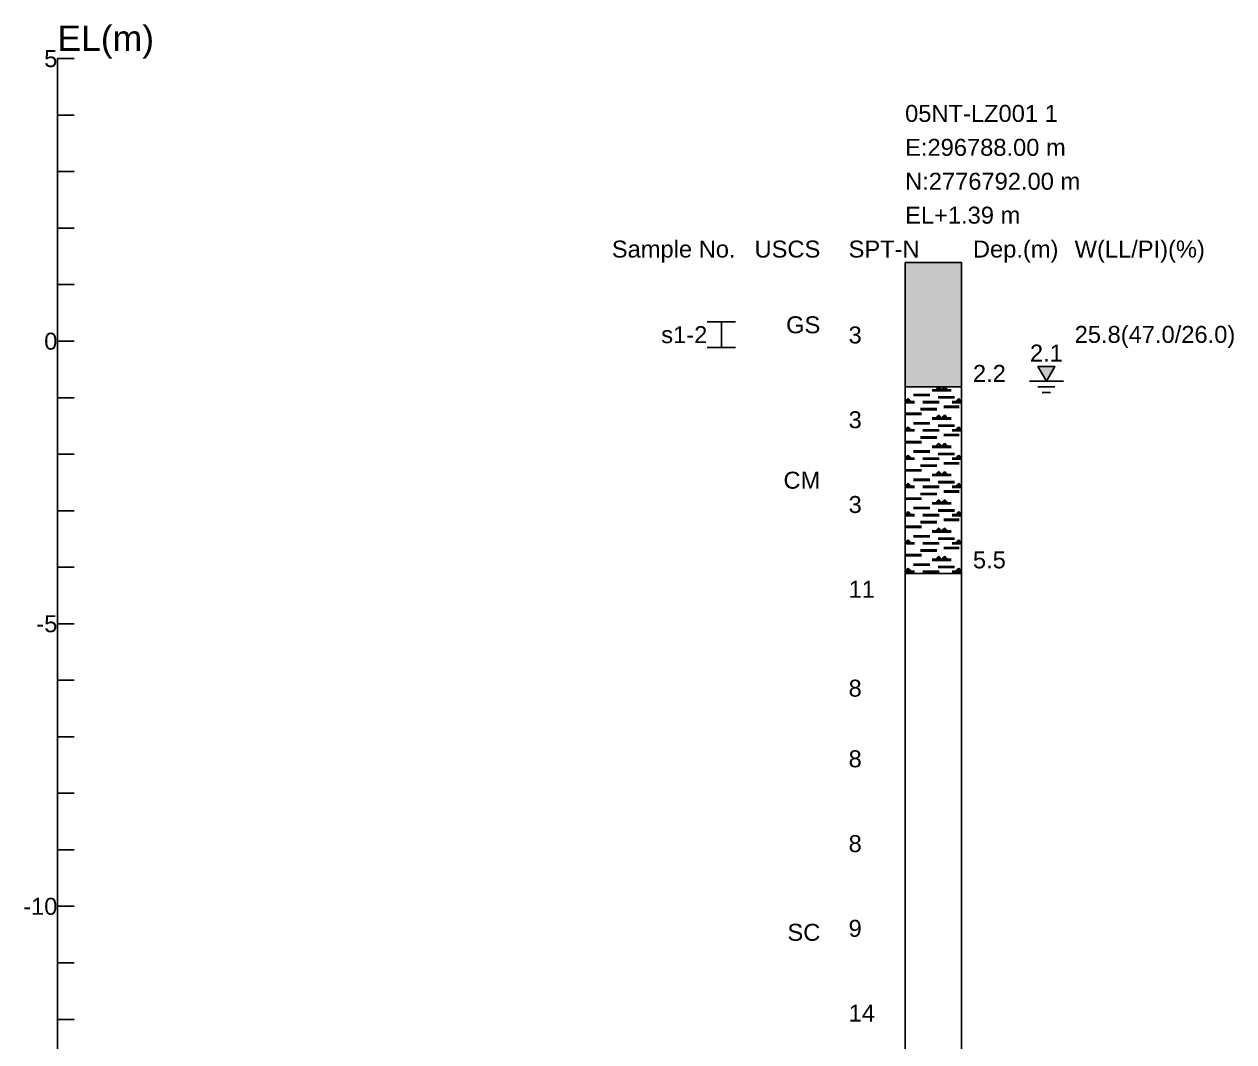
# Model space of a CAD drawing. Header units: millimetres. Extents: x -16 to 296794, y -32 to 2776793.
# Drawn here: x -15.59 to 5.82, y -13.79 to 4.22 of the extents above; entities that cross this region are included whole.
import ezdxf
from ezdxf.enums import TextEntityAlignment as Align

# ---------------------------------------------------------------- set-up
doc = ezdxf.new("R2010")
doc.units = ezdxf.units.MM
for name, color, linetype in [('柱狀圖_EL尺規', 30, 'Continuous'), ('柱狀圖_Hatch', 7, 'Continuous'), ('柱狀圖_Sample', 161, 'Continuous'), ('柱狀圖_SPT', 1, 'Continuous'), ('柱狀圖_USCS', 2, 'Continuous'), ('柱狀圖_Water', 4, 'Continuous'), ('柱狀圖_WLLPI', 101, 'Continuous'), ('柱狀圖_文字', 7, 'Continuous')]:
    doc.layers.add(name, color=color, linetype=linetype)
doc.styles.get("Standard").update_dxf_attribs({"font": 'arial.ttf'})
pattern_1 = [(44.78822939999999, (0, -2.5214285), (67.0008139333141, 66.499999974633), [0.45625813, -95.357949]), (45.20952570000001, (0, -2.5261904), (1.000012097714531, 1.000000043300448), [0.4596252599999999, -96.06167899999998]), (44.9996519, (0, -2.5285714), (1.000012122408283, 0.500000025936958), [0.46467299, -0.9495491]), (44.9996519, (0, -2.5428571), (1.000012122408283, 0.500000025936958), [0.48487617, -0.9293459000000001]), (45.200689, (0, -2.5404761), (70.000850296028, 70.49999994672677), [0.47982831, -100.28411]), (44.79719420000001, (0, -2.5357142), (70.00085040890595, 69.49999994565572), [0.47646117, -99.58038499999999]), (44.9996519, (0, -2.5333333), (1.000012122408283, 0.500000025936958), [0.47140738, -0.9428146999999999]), (44.56228809999999, (0, -2.3547619), (32.00038867285984, 31.49999997419254), [0.22055776, -46.096571]), (45.4304392, (0, -2.3595238), (1.000012113790308, 1.000000034532301), [0.22392482, -46.800286]), (44.9996519, (0, -2.3619047), (1.000012122408283, 0.500000025936958), [0.2289693, -1.1852528]), (44.9996519, (0, -2.3761904), (1.000012122408283, 0.500000025936958), [0.24917247, -1.1650496]), (45.394789, (0, -2.3738095), (35.00042518184745, 35.49999993062367), [0.24412747, -51.02264]), (44.59898870000001, (0, -2.3690476), (35.00042516132623, 34.49999993425306), [0.24076039, -50.31892199999999]), (44.9996519, (0, -2.3666666), (1.000012122408283, 0.500000025936958), [0.23570369, -1.1785184]), (44.9996519, (0, -2.6904761), (1.000012122408283, 0.500000025936958), [0.69364229, -0.7205798000000001]), (45.1383824, (0, -2.6928571), (1.000012110425496, 1.000000041978172), [0.69532791, -145.32353]), (45.13705160000001, (0, -2.697619), (103.001250733323, 103.4999992008328), [0.70206228, -146.73101]), (44.9996519, (0.00952393, -2.7), (1.000012122408283, 0.500000025936958), [0.70711108, -0.7071109999999999]), (44.9996519, (0.00476196, -2.7), (1.000012122408283, 0.500000025936958), [0.70711108, -0.7071109999999999]), (44.9996519, (0.00476196, -2.7), (1.000012122408283, 0.500000025936958), [0.70711108, -0.7071109999999999]), (44.9996519, (0, -2.7), (1.000012122408283, 0.500000025936958), [0.70711108, -0.7071109999999999]), (44.9996519, (0.15714477, -2.7), (1.000012122408283, 0.500000025936958), [0.70711108, -0.7071109999999999]), (45.2737924, (0.16190673, -2.7), (1.000012119102992, 1.000000022234457), [0.7037518999999999, -73.19019699999998]), (44.9996519, (0.16190673, -2.7), (1.000012122408283, 0.500000025936958), [0.70711108, -0.7071109999999999]), (44.9996519, (0.17619262, -2.7), (1.000012122408283, 0.500000025936958), [0.70711108, -0.7071109999999999]), (45.2737924, (0.17619262, -2.7), (1.000012119102992, 1.000000022234457), [0.7037518999999999, -73.19019699999998]), (44.9996519, (0.17143065, -2.7), (1.000012122408283, 0.500000025936958), [0.70711108, -0.7071109999999999]), (44.9996519, (0.16666869, -2.7), (1.000012122408283, 0.500000025936958), [0.70711108, -0.7071109999999999]), (44.9996519, (0.82381953, -2.7), (1.000012122408283, 0.500000025936958), [0.24917247, -1.1650496]), (45.394789, (0.82858149, -2.7), (35.00042518184745, 35.49999993062367), [0.24412747, -51.02264]), (44.59898870000001, (0.82858149, -2.7), (1.000012147981752, 0.9999999938296819), [0.24076039, -50.31892199999999]), (44.56228809999999, (0.84286738, -2.7), (1.000012151742578, 0.9999999967822277), [0.22055776, -46.096571]), (45.4304392, (0.84286738, -2.7), (32.00038874088639, 32.49999995564047), [0.22392482, -46.800286]), (44.9996519, (0.83810542, -2.7), (1.000012122408283, 0.500000025936958), [0.2289693, -1.1852528]), (44.9996519, (0.83334346, -2.7), (1.000012122408283, 0.500000025936958), [0.23570369, -1.1785184]), (44.9996519, (0.65715084, -2.7), (1.000012122408283, 0.500000025936958), [0.48487617, -0.9293459000000001]), (45.200689, (0.6619128000000001, -2.7), (70.000850296028, 70.49999994672677), [0.47982831, -100.28411]), (44.79719420000001, (0.6619128000000001, -2.7), (1.000012146572482, 0.9999999966903238), [0.47646117, -99.58038499999999]), (44.78822939999999, (0.67619869, -2.7), (67.0008139333141, 66.499999974633), [0.45625813, -95.357949]), (45.20952570000001, (0.67619869, -2.7), (67.00081387231673, 67.49999994121858), [0.4596252599999999, -96.06167899999998]), (44.9996519, (0.67143673, -2.7), (1.000012122408283, 0.500000025936958), [0.46467299, -0.9495491]), (44.9996519, (0.66667477, -2.7), (1.000012122408283, 0.500000025936958), [0.47140738, -0.9428146999999999]), (44.9996519, (0.49048215, -2.7), (1.000012122408283, 0.500000025936958), [0.70711108, -0.7071109999999999]), (45.2737924, (0.49524411, -2.7), (1.000012119102992, 1.000000022234457), [0.7037518999999999, -73.19019699999998]), (44.9996519, (0.49524411, -2.7), (1.000012122408283, 0.500000025936958), [0.70711108, -0.7071109999999999]), (44.9996519, (0.50953, -2.7), (1.000012122408283, 0.500000025936958), [0.69364229, -0.7205798000000001]), (45.1383824, (0.50953, -2.7), (1.000012110425496, 1.000000041978172), [0.69532791, -145.32353]), (45.13705160000001, (0.50476804, -2.7), (103.001250733323, 103.4999992008328), [0.70206228, -146.73101]), (44.9996519, (0.50000607, -2.7), (1.000012122408283, 0.500000025936958), [0.70711108, -0.7071109999999999]), (44.9996519, (0.32381346, -2.7), (1.000012122408283, 0.500000025936958), [0.70711108, -0.7071109999999999]), (45.2737924, (0.32857542, -2.7), (51.00061952743345, 51.49999998980667), [0.7037518999999999, -73.19019699999998]), (44.9996519, (0.32857542, -2.7), (1.000012122408283, 0.500000025936958), [0.70711108, -0.7071109999999999]), (44.9996519, (0.34286131, -2.7), (1.000012122408283, 0.500000025936958), [0.70711108, -0.7071109999999999]), (45.2737924, (0.34286131, -2.7), (1.000012119102992, 1.000000022234457), [0.7037518999999999, -73.19019699999998]), (44.9996519, (0.33809935, -2.7), (1.000012122408283, 0.500000025936958), [0.70711108, -0.7071109999999999]), (44.9996519, (0.33333738, -2.7), (1.000012122408283, 0.500000025936958), [0.70711108, -0.7071109999999999]), (135.000348, (1.00001215, -2.5428571), (-1.000012149819718, 0.4999999993978654), [0.48487617, -0.9293459000000001]), (135.197239, (1.00001215, -2.5452381), (-72.00087308419445, 71.50000079240031), [0.48992987, -102.39534]), (134.8048, (1.00001215, -2.55), (-1.000012151339098, 1.000000002719602), [0.49329701, -103.09907]), (134.812493, (1.00001215, -2.5642857), (-75.00090966398096, 75.50000020445535), [0.51350007, -107.32151]), (135.189442, (1.00001215, -2.5595238), (-1.000012194784605, 0.9999999522800838), [0.51013293, -106.61778]), (135.000348, (1.00001215, -2.5571428), (-1.000012149819718, 0.4999999993978654), [0.50507934, -0.9091428]), (135.000348, (1.00001215, -2.5523809), (-1.000012149819718, 0.4999999993978654), [0.49834495, -0.9158772]), (135.000348, (1.00001215, -2.3761904), (-1.000012149819718, 0.4999999993978654), [0.24917247, -1.1650496]), (135.379784, (1.00001215, -2.3785714), (-1.000012137761839, 1.000000008686874), [0.25422886, -53.133832]), (134.625871, (1.00001215, -2.3833333), (-37.00044941540767, 37.49999994279477), [0.25759594, -53.837552]), (134.653105, (1.00001215, -2.397619), (-40.00048586241535, 40.49999994551506), [0.27779872, -58.059932]), (135.351851, (1.00001215, -2.3928571), (-1.000012173359828, 0.9999999757320217), [0.27443163, -57.356209]), (135.000348, (1.00001215, -2.3904761), (-1.000012149819718, 0.4999999993978654), [0.26937565, -1.1448465]), (135.000348, (1.00001215, -2.3857142), (-1.000012149819718, 0.4999999993978654), [0.26264126, -1.1515809]), (135.000348, (0.99048822, -2.7), (-1.000012149819718, 0.4999999993978654), [0.70711108, -0.7071109999999999]), (135.000348, (0.98572626, -2.7), (-1.000012149819718, 0.4999999993978654), [0.70711108, -0.7071109999999999]), (134.726207, (0.9809643, -2.7), (-51.00061901654583, 51.50000049573509), [0.7037519, -73.190197]), (134.726207, (0.96667841, -2.7), (-1.000012137050123, 1.000000004557769), [0.7037519, -73.190197]), (135.000348, (0.97144037, -2.7), (-1.000012149819718, 0.4999999993978654), [0.70711108, -0.7071109999999999]), (135.000348, (0.97620233, -2.7), (-1.000012149819718, 0.4999999993978654), [0.70711108, -0.7071109999999999]), (135.000348, (0.9809643, -2.7), (-1.000012149819718, 0.4999999993978654), [0.70711108, -0.7071109999999999]), (135.000348, (0.82381953, -2.7), (-1.000012149819718, 0.4999999993978654), [0.70711108, -0.7071109999999999]), (135.000348, (0.81905757, -2.7), (-1.000012149819718, 0.4999999993978654), [0.70711108, -0.7071109999999999]), (134.726207, (0.81429561, -2.7), (-1.000012137050123, 1.000000004557769), [0.7037519, -73.190197]), (134.726207, (0.80000972, -2.7), (-51.00061901654583, 51.50000049573509), [0.7037519, -73.190197]), (135.000348, (0.80477168, -2.7), (-1.000012149819718, 0.4999999993978654), [0.70711108, -0.7071109999999999]), (135.000348, (0.80953364, -2.7), (-1.000012149819718, 0.4999999993978654), [0.70711108, -0.7071109999999999]), (135.000348, (0.81429561, -2.7), (-1.000012149819718, 0.4999999993978654), [0.70711108, -0.7071109999999999]), (135.000348, (0.15714477, -2.7), (-1.000012149819718, 0.4999999993978654), [0.22223491, -1.1919872]), (135.000348, (0.1523828, -2.7), (-1.000012149819718, 0.4999999993978654), [0.21550052, -1.1987216]), (134.541991, (0.14762084, -2.7), (-1.000012142171529, 1.000000006737608), [0.21045644, -43.985395]), (134.493318, (0.13333495, -2.7), (-1.000012132323731, 1.000000017914237), [0.19025398, -39.763081]), (135.000348, (0.13809692, -2.7), (-1.000012149819718, 0.4999999993978654), [0.19529734, -1.2189248]), (135.000348, (0.14285888, -2.7), (-1.000012149819718, 0.4999999993978654), [0.20203174, -1.2121904]), (135.466157, (0.14762084, -2.7), (-30.00036437402941, 29.4999999857119), [0.20708939, -43.281683]), (135.000348, (0.32381346, -2.7), (-1.000012149819718, 0.4999999993978654), [0.4579386, -0.9562835]), (135.000348, (0.31905149, -2.7), (-1.000012149819718, 0.4999999993978654), [0.45120421, -0.9630179]), (134.784138, (0.31428953, -2.7), (-1.000012136580392, 1.000000006871534), [0.44615657, -93.246723]), (134.773883, (0.30000364, -2.7), (-62.0007524746083, 62.50000061364067), [0.42595355, -89.024292]), (135.000348, (0.30476561, -2.7), (-1.000012149819718, 0.4999999993978654), [0.43100104, -0.9832211]), (135.000348, (0.30952757, -2.7), (-1.000012149819718, 0.4999999993978654), [0.43773543, -0.9764867]), (135.218201, (0.31428953, -2.7), (-65.00078888588715, 64.5000006863176), [0.4427894399999999, -92.542993]), (135.000348, (0.49048215, -2.7), (-1.000012149819718, 0.4999999993978654), [0.69364229, -0.7205798000000001]), (135.000348, (0.48572019, -2.7), (-1.000012149819718, 0.4999999993978654), [0.6869079, -0.7273142]), (134.858877, (0.48095822, -2.7), (-100.0012141906636, 100.5000002183743), [0.68185917, -142.50856]), (134.854557, (0.46667234, -2.7), (-1.000012137128623, 1.00000000511917), [0.66165606, -138.28611]), (135.000348, (0.4714343, -2.7), (-1.000012149819718, 0.4999999993978654), [0.66670473, -0.7475174]), (135.000348, (0.47619626, -2.7), (-1.000012149819718, 0.4999999993978654), [0.67343912, -0.740783]), (135.14252, (0.48095822, -2.7), (-1.000012151741843, 0.9999999983450649), [0.67849202, -141.80483]), (135.000348, (0.65715084, -2.7), (-1.000012149819718, 0.4999999993978654), [0.70711108, -0.7071109999999999]), (135.000348, (0.65238888, -2.7), (-1.000012149819718, 0.4999999993978654), [0.70711108, -0.7071109999999999]), (134.726207, (0.64762691, -2.7), (-51.00061901654583, 51.50000049573509), [0.7037519, -73.190197]), (134.726207, (0.63334103, -2.7), (-1.000012137050123, 1.000000004557769), [0.7037519, -73.190197]), (135.000348, (0.63810299, -2.7), (-1.000012149819718, 0.4999999993978654), [0.70711108, -0.7071109999999999]), (135.000348, (0.64286495, -2.7), (-1.000012149819718, 0.4999999993978654), [0.70711108, -0.7071109999999999]), (135.000348, (0.64762691, -2.7), (-1.000012149819718, 0.4999999993978654), [0.70711108, -0.7071109999999999])]
pattern_2 = [(0, (0.6877384999999996, -5.5414234), (0, 0.5), [0.27054505, -0.7294549]), (0, (0.6877384999999996, -5.5437234), (0, 0.5), [0.27054505, -0.7294549]), (0, (0.6877384999999996, -5.5460234), (0, 0.5), [0.27054505, -0.7294549]), (0, (0.6877384999999996, -5.5483234), (0, 0.5), [0.27054505, -0.7294549]), (0, (0.6877384999999996, -5.5506234), (0, 0.5), [0.27054505, -0.7294549]), (0, (0.6877384999999996, -5.5529234), (0, 0.5), [0.27054505, -0.7294549]), (0, (0.6877384999999996, -5.5552234), (0, 0.5), [0.27054505, -0.7294549]), (0, (0.6877384999999996, -5.5575234), (0, 0.5), [0.27054505, -0.7294549]), (0, (0.6877384999999996, -5.5598234), (0, 0.5), [0.27054505, -0.7294549]), (0, (0.6877384999999996, -5.5621234), (0, 0.5), [0.27054505, -0.7294549]), (0, (-4.440892098500626e-16, -5.666649), (0, 0.5), [0.29096291, -0.709037]), (0, (-4.440892098500626e-16, -5.668949), (0, 0.5), [0.29096291, -0.709037]), (0, (-4.440892098500626e-16, -5.671249), (0, 0.5), [0.29096291, -0.709037]), (0, (-4.440892098500626e-16, -5.673549), (0, 0.5), [0.29096291, -0.709037]), (0, (-4.440892098500626e-16, -5.675849), (0, 0.5), [0.29096291, -0.709037]), (0, (-4.440892098500626e-16, -5.678149), (0, 0.5), [0.29096291, -0.709037]), (0, (-4.440892098500626e-16, -5.680449), (0, 0.5), [0.29096291, -0.709037]), (0, (-4.440892098500626e-16, -5.682749), (0, 0.5), [0.29096291, -0.709037]), (0, (-4.440892098500626e-16, -5.685049), (0, 0.5), [0.29096291, -0.709037]), (0, (-4.440892098500626e-16, -5.687349), (0, 0.5), [0.29096291, -0.709037]), (0, (0.2712036499999996, -5.5832927), (0, 0.5), [0.29096291, -0.709037]), (0, (0.2712036499999996, -5.5855927), (0, 0.5), [0.29096291, -0.709037]), (0, (0.2712036499999996, -5.5878927), (0, 0.5), [0.29096291, -0.709037]), (0, (0.2712036499999996, -5.5901927), (0, 0.5), [0.29096291, -0.709037]), (0, (0.2712036499999996, -5.5924927), (0, 0.5), [0.29096291, -0.709037]), (0, (0.2712036499999996, -5.5947927), (0, 0.5), [0.29096291, -0.709037]), (0, (0.2712036499999996, -5.5970927), (0, 0.5), [0.29096291, -0.709037]), (0, (0.2712036499999996, -5.5993927), (0, 0.5), [0.29096291, -0.709037]), (0, (0.2712036499999996, -5.6016927), (0, 0.5), [0.29096291, -0.709037]), (0, (0.2712036499999996, -5.6039927), (0, 0.5), [0.29096291, -0.709037]), (0, (0.5837876799999996, -5.8752572), (0, 0.5), [0.29096291, -0.709037]), (0, (0.5837876799999996, -5.8775572), (0, 0.5), [0.29096291, -0.709037]), (0, (0.5837876799999996, -5.8798572), (0, 0.5), [0.29096291, -0.709037]), (0, (0.5837876799999996, -5.8821572), (0, 0.5), [0.29096291, -0.709037]), (0, (0.5837876799999996, -5.8844572), (0, 0.5), [0.29096291, -0.709037]), (0, (0.5837876799999996, -5.8867572), (0, 0.5), [0.29096291, -0.709037]), (0, (0.5837876799999996, -5.8890572), (0, 0.5), [0.29096291, -0.709037]), (0, (0.5837876799999996, -5.8913572), (0, 0.5), [0.29096291, -0.709037]), (0, (0.5837876799999996, -5.8936572), (0, 0.5), [0.29096291, -0.709037]), (0, (0.5837876799999996, -5.8959572), (0, 0.5), [0.29096291, -0.709037]), (0, (0.3124432599999996, -5.9586282), (0, 0.5), [0.29096291, -0.709037]), (0, (0.3124432599999996, -5.9609282), (0, 0.5), [0.29096291, -0.709037]), (0, (0.3124432599999996, -5.9632282), (0, 0.5), [0.29096291, -0.709037]), (0, (0.3124432599999996, -5.9655282), (0, 0.5), [0.29096291, -0.709037]), (0, (0.3124432599999996, -5.9678282), (0, 0.5), [0.29096291, -0.709037]), (0, (0.3124432599999996, -5.9701282), (0, 0.5), [0.29096291, -0.709037]), (0, (0.3124432599999996, -5.9724282), (0, 0.5), [0.29096291, -0.709037]), (0, (0.3124432599999996, -5.9747282), (0, 0.5), [0.29096291, -0.709037]), (0, (0.3124432599999996, -5.9770282), (0, 0.5), [0.29096291, -0.709037]), (0, (0.3124432599999996, -5.9793282), (0, 0.5), [0.29096291, -0.709037]), (0, (0.1464015499999995, -5.8335654), (0, 0.5), [0.29096291, -0.709037]), (0, (0.1464015499999995, -5.8358654), (0, 0.5), [0.29096291, -0.709037]), (0, (0.1464015499999995, -5.8381654), (0, 0.5), [0.29096291, -0.709037]), (0, (0.1464015499999995, -5.8404654), (0, 0.5), [0.29096291, -0.709037]), (0, (0.1464015499999995, -5.8427654), (0, 0.5), [0.29096291, -0.709037]), (0, (0.1464015499999995, -5.8450654), (0, 0.5), [0.29096291, -0.709037]), (0, (0.1464015499999995, -5.8473654), (0, 0.5), [0.29096291, -0.709037]), (0, (0.1464015499999995, -5.8496654), (0, 0.5), [0.29096291, -0.709037]), (0, (0.1464015499999995, -5.8519654), (0, 0.5), [0.29096291, -0.709037]), (0, (0.1464015499999995, -5.8542654), (0, 0.5), [0.29096291, -0.709037]), (90, (0.0001523999999995559, -5.9580792), (-1, 6.123233995736766e-17), [0.0002977, -0.4997023]), (90, (0.002452399999999556, -5.9580792), (-1, 6.123233995736766e-17), [0.00269017, -0.4973098]), (90, (0.004752399999999555, -5.9580792), (-1, 6.123233995736766e-17), [0.00508265, -0.4949173]), (90, (0.007052399999999556, -5.9580792), (-1, 6.123233995736766e-17), [0.00747512, -0.4925248]), (90, (0.009352399999999556, -5.9580792), (-1, 6.123233995736766e-17), [0.00986759, -0.4901324000000001]), (90, (0.02545239999999956, -5.9580792), (-1, 6.123233995736766e-17), [0.02661492, -0.4733850000000001]), (90, (0.02315239999999956, -5.9580792), (-1, 6.123233995736766e-17), [0.02422244, -0.4757775]), (90, (0.02085239999999956, -5.9580792), (-1, 6.123233995736766e-17), [0.02182997, -0.47817]), (90, (0.01855239999999956, -5.9580792), (-1, 6.123233995736766e-17), [0.01943749, -0.4805625]), (90, (0.01625239999999956, -5.9580792), (-1, 6.123233995736766e-17), [0.01704502, -0.4829549]), (90, (0.01395239999999956, -5.9580792), (-1, 6.123233995736766e-17), [0.01465254, -0.4853474]), (90, (0.01165239999999956, -5.9580792), (-1, 6.123233995736766e-17), [0.01226007, -0.4877399000000001]), (90, (0.02775239999999956, -5.9580792), (-1, 6.123233995736766e-17), [0.02900739, -0.4709925999999999]), (90, (0.03005239999999956, -5.9580792), (-1, 6.123233995736766e-17), [0.03139987, -0.4686001]), (90, (0.03235239999999956, -5.9580792), (-1, 6.123233995736766e-17), [0.03379234, -0.4662076]), (90, (0.03465239999999956, -5.9580792), (-1, 6.123233995736766e-17), [0.03618481, -0.4638151]), (90, (0.03695239999999956, -5.9580792), (-1, 6.123233995736766e-17), [0.03857729, -0.4614227]), (90, (0.03925239999999956, -5.9580792), (-1, 6.123233995736766e-17), [0.04096976, -0.4590301999999999]), (90, (0.04155239999999956, -5.9580792), (-1, 6.123233995736766e-17), [0.04336224, -0.4566377]), (90, (0.04385239999999956, -5.9580792), (-1, 6.123233995736766e-17), [0.04575471, -0.4542452]), (90, (0.04615239999999956, -5.9580792), (-1, 6.123233995736766e-17), [0.04814719, -0.4518528]), (90, (0.04845239999999956, -5.9580792), (-1, 6.123233995736766e-17), [0.05053966, -0.4494603]), (90, (0.05075239999999956, -5.9580792), (-1, 6.123233995736766e-17), [0.05293214, -0.4470678]), (90, (0.05305239999999956, -5.9580792), (-1, 6.123233995736766e-17), [0.05121003, -0.4487899]), (90, (0.05535239999999956, -5.9580792), (-1, 6.123233995736766e-17), [0.0488823, -0.4511177]), (90, (0.05765239999999956, -5.9580792), (-1, 6.123233995736766e-17), [0.04655457, -0.4534454000000001]), (90, (0.05995239999999956, -5.9580792), (-1, 6.123233995736766e-17), [0.04422685, -0.4557731]), (90, (0.06225239999999956, -5.9580792), (-1, 6.123233995736766e-17), [0.04189912, -0.4581008]), (90, (0.06455239999999955, -5.9580792), (-1, 6.123233995736766e-17), [0.03957139, -0.4604286]), (90, (0.06685239999999955, -5.9580792), (-1, 6.123233995736766e-17), [0.03724366, -0.4627563]), (90, (0.06915239999999954, -5.9580792), (-1, 6.123233995736766e-17), [0.03491593, -0.465084]), (90, (0.07145239999999954, -5.9580792), (-1, 6.123233995736766e-17), [0.0325882, -0.4674117999999999]), (90, (0.07375239999999954, -5.9580792), (-1, 6.123233995736766e-17), [0.03026047, -0.4697395]), (90, (0.07605239999999955, -5.9580792), (-1, 6.123233995736766e-17), [0.02793274, -0.4720672000000001]), (90, (0.07835239999999954, -5.9580792), (-1, 6.123233995736766e-17), [0.02560502, -0.4743949000000001]), (90, (0.08065239999999954, -5.9580792), (-1, 6.123233995736766e-17), [0.02327729, -0.4767227]), (90, (0.08295239999999955, -5.9580792), (-1, 6.123233995736766e-17), [0.02094956, -0.4790504]), (90, (0.08525239999999955, -5.9580792), (-1, 6.123233995736766e-17), [0.01862183, -0.4813781]), (90, (0.1013523999999996, -5.9580792), (-1, 6.123233995736766e-17), [0.00232773, -0.4976722]), (90, (0.09905239999999954, -5.9580792), (-1, 6.123233995736766e-17), [0.00465546, -0.4953445]), (90, (0.09675239999999954, -5.9580792), (-1, 6.123233995736766e-17), [0.00698319, -0.4930168]), (90, (0.09445239999999955, -5.9580792), (-1, 6.123233995736766e-17), [0.00931091, -0.490689]), (90, (0.09215239999999955, -5.9580792), (-1, 6.123233995736766e-17), [0.01163864, -0.4883613000000001]), (90, (0.08985239999999954, -5.9580792), (-1, 6.123233995736766e-17), [0.01396637, -0.4860336]), (90, (0.08755239999999954, -5.9580792), (-1, 6.123233995736766e-17), [0.0162941, -0.4837059]), (45, (-4.440892098500626e-16, -5.9571428), (0.9999999346823583, 0.5000000628005945), [0.07407785, -1.3401357]), (135, (0.1047618999999995, -5.9571428), (-0.9999999983219684, 0.4999999991609843), [0.07407785, -1.3401357]), (0, (-4.440892098500626e-16, -5.9580792), (0, 0.5), [0.16746966, -0.8325303]), (0, (-4.440892098500626e-16, -5.9603792), (0, 0.5), [0.16746966, -0.8325303]), (0, (-4.440892098500626e-16, -5.9626792), (0, 0.5), [0.16746966, -0.8325303]), (0, (-4.440892098500626e-16, -5.9649792), (0, 0.5), [0.16746966, -0.8325303]), (0, (-4.440892098500626e-16, -5.9672792), (0, 0.5), [0.16746966, -0.8325303]), (0, (-4.440892098500626e-16, -5.9695792), (0, 0.5), [0.16746966, -0.8325303]), (0, (-4.440892098500626e-16, -5.9718792), (0, 0.5), [0.16746966, -0.8325303]), (0, (-4.440892098500626e-16, -5.9741792), (0, 0.5), [0.16746966, -0.8325303]), (0, (-4.440892098500626e-16, -5.9764792), (0, 0.5), [0.16746966, -0.8325303]), (0, (-4.440892098500626e-16, -5.9787792), (0, 0.5), [0.16746966, -0.8325303]), (90, (0.9998475999999996, -5.9580792), (-1, 6.123233995736766e-17), [0.0002977, -0.4997023]), (90, (0.9975475999999996, -5.9580792), (-1, 6.123233995736766e-17), [0.00269017, -0.4973098]), (90, (0.9952475999999996, -5.9580792), (-1, 6.123233995736766e-17), [0.00508265, -0.4949173]), (90, (0.9929475999999996, -5.9580792), (-1, 6.123233995736766e-17), [0.00747512, -0.4925248]), (90, (0.9906475999999996, -5.9580792), (-1, 6.123233995736766e-17), [0.00986759, -0.4901324000000001]), (90, (0.9745475999999996, -5.9580792), (-1, 6.123233995736766e-17), [0.02661492, -0.4733850000000001]), (90, (0.9768475999999996, -5.9580792), (-1, 6.123233995736766e-17), [0.02422244, -0.4757775]), (90, (0.9791475999999996, -5.9580792), (-1, 6.123233995736766e-17), [0.02182997, -0.47817]), (90, (0.9814475999999996, -5.9580792), (-1, 6.123233995736766e-17), [0.01943749, -0.4805625]), (90, (0.9837475999999996, -5.9580792), (-1, 6.123233995736766e-17), [0.01704502, -0.4829549]), (90, (0.9860475999999996, -5.9580792), (-1, 6.123233995736766e-17), [0.01465254, -0.4853474]), (90, (0.9883475999999997, -5.9580792), (-1, 6.123233995736766e-17), [0.01226007, -0.4877399000000001]), (90, (0.9722475999999997, -5.9580792), (-1, 6.123233995736766e-17), [0.02900739, -0.4709925999999999]), (90, (0.9699475999999996, -5.9580792), (-1, 6.123233995736766e-17), [0.03139987, -0.4686001]), (90, (0.9676475999999996, -5.9580792), (-1, 6.123233995736766e-17), [0.03379234, -0.4662076]), (90, (0.9653475999999996, -5.9580792), (-1, 6.123233995736766e-17), [0.03618481, -0.4638151]), (90, (0.9630475999999996, -5.9580792), (-1, 6.123233995736766e-17), [0.03857729, -0.4614227]), (90, (0.9607475999999996, -5.9580792), (-1, 6.123233995736766e-17), [0.04096976, -0.4590301999999999]), (90, (0.9584475999999996, -5.9580792), (-1, 6.123233995736766e-17), [0.04336224, -0.4566377]), (90, (0.9561475999999997, -5.9580792), (-1, 6.123233995736766e-17), [0.04575471, -0.4542452]), (90, (0.9538475999999996, -5.9580792), (-1, 6.123233995736766e-17), [0.04814719, -0.4518528]), (90, (0.9515475999999996, -5.9580792), (-1, 6.123233995736766e-17), [0.05053966, -0.4494603]), (90, (0.9492475999999996, -5.9580792), (-1, 6.123233995736766e-17), [0.05293214, -0.4470678]), (90, (0.9469475999999997, -5.9580792), (-1, 6.123233995736766e-17), [0.05121003, -0.4487899]), (90, (0.9446475999999996, -5.9580792), (-1, 6.123233995736766e-17), [0.0488823, -0.4511177]), (90, (0.9423475999999996, -5.9580792), (-1, 6.123233995736766e-17), [0.04655457, -0.4534454000000001]), (90, (0.9400475999999997, -5.9580792), (-1, 6.123233995736766e-17), [0.04422685, -0.4557731]), (90, (0.9377475999999996, -5.9580792), (-1, 6.123233995736766e-17), [0.04189912, -0.4581008]), (90, (0.9354475999999996, -5.9580792), (-1, 6.123233995736766e-17), [0.03957139, -0.4604286]), (90, (0.9331475999999996, -5.9580792), (-1, 6.123233995736766e-17), [0.03724366, -0.4627563]), (90, (0.9308475999999997, -5.9580792), (-1, 6.123233995736766e-17), [0.03491593, -0.465084]), (90, (0.9285475999999996, -5.9580792), (-1, 6.123233995736766e-17), [0.0325882, -0.4674117999999999]), (90, (0.9262475999999996, -5.9580792), (-1, 6.123233995736766e-17), [0.03026047, -0.4697395]), (90, (0.9239475999999996, -5.9580792), (-1, 6.123233995736766e-17), [0.02793274, -0.4720672000000001]), (90, (0.9216475999999996, -5.9580792), (-1, 6.123233995736766e-17), [0.02560502, -0.4743949000000001]), (90, (0.9193475999999996, -5.9580792), (-1, 6.123233995736766e-17), [0.02327729, -0.4767227]), (90, (0.9170475999999996, -5.9580792), (-1, 6.123233995736766e-17), [0.02094956, -0.4790504]), (90, (0.9147475999999997, -5.9580792), (-1, 6.123233995736766e-17), [0.01862183, -0.4813781]), (90, (0.8986475999999997, -5.9580792), (-1, 6.123233995736766e-17), [0.00232773, -0.4976722]), (90, (0.9009475999999996, -5.9580792), (-1, 6.123233995736766e-17), [0.00465546, -0.4953445]), (90, (0.9032475999999996, -5.9580792), (-1, 6.123233995736766e-17), [0.00698319, -0.4930168]), (90, (0.9055475999999996, -5.9580792), (-1, 6.123233995736766e-17), [0.00931091, -0.490689]), (90, (0.9078475999999996, -5.9580792), (-1, 6.123233995736766e-17), [0.01163864, -0.4883613000000001]), (90, (0.9101475999999996, -5.9580792), (-1, 6.123233995736766e-17), [0.01396637, -0.4860336]), (90, (0.9124475999999996, -5.9580792), (-1, 6.123233995736766e-17), [0.0162941, -0.4837059]), (135, (0.9999999999999996, -5.9571428), (-0.9999999983219684, 0.4999999991609843), [0.07407785, -1.3401357]), (45, (0.8952380999999995, -5.9571428), (0.9999999346823583, 0.5000000628005945), [0.07407785, -1.3401357]), (0, (0.8325303399999996, -5.9580792), (0, 0.5), [0.16746966, -0.8325303]), (0, (0.8325303399999996, -5.9603792), (0, 0.5), [0.16746966, -0.8325303]), (0, (0.8325303399999996, -5.9626792), (0, 0.5), [0.16746966, -0.8325303]), (0, (0.8325303399999996, -5.9649792), (0, 0.5), [0.16746966, -0.8325303]), (0, (0.8325303399999996, -5.9672792), (0, 0.5), [0.16746966, -0.8325303]), (0, (0.8325303399999996, -5.9695792), (0, 0.5), [0.16746966, -0.8325303]), (0, (0.8325303399999996, -5.9718792), (0, 0.5), [0.16746966, -0.8325303]), (0, (0.8325303399999996, -5.9741792), (0, 0.5), [0.16746966, -0.8325303]), (0, (0.8325303399999996, -5.9764792), (0, 0.5), [0.16746966, -0.8325303]), (0, (0.8325303399999996, -5.9787792), (0, 0.5), [0.16746966, -0.8325303]), (90, (0.7504144999999997, -5.7494144), (-1, 6.123233995736766e-17), [0.00096562, -0.4990343]), (90, (0.7481144999999996, -5.7494144), (-1, 6.123233995736766e-17), [0.00326836, -0.4967316]), (90, (0.7458144999999996, -5.7494144), (-1, 6.123233995736766e-17), [0.005571100000000001, -0.4944289000000001]), (90, (0.7435144999999996, -5.7494144), (-1, 6.123233995736766e-17), [0.00787384, -0.4921261]), (90, (0.7412144999999996, -5.7494144), (-1, 6.123233995736766e-17), [0.01017658, -0.4898234]), (90, (0.7389144999999996, -5.7494144), (-1, 6.123233995736766e-17), [0.01247932, -0.4875206]), (90, (0.7366144999999996, -5.7494144), (-1, 6.123233995736766e-17), [0.01478206, -0.4852179]), (90, (0.7343144999999996, -5.7494144), (-1, 6.123233995736766e-17), [0.01708481, -0.4829151]), (90, (0.7320144999999996, -5.7494144), (-1, 6.123233995736766e-17), [0.01938755, -0.4806124]), (90, (0.7297144999999996, -5.7494144), (-1, 6.123233995736766e-17), [0.02169029, -0.4783096999999999]), (90, (0.7274144999999996, -5.7494144), (-1, 6.123233995736766e-17), [0.02399303, -0.4760069000000001]), (90, (0.7251144999999996, -5.7494144), (-1, 6.123233995736766e-17), [0.02629577, -0.4737042]), (90, (0.7228144999999996, -5.7494144), (-1, 6.123233995736766e-17), [0.02859851, -0.4714014]), (90, (0.7205144999999996, -5.7494144), (-1, 6.123233995736766e-17), [0.03090125, -0.4690987]), (90, (0.7182144999999996, -5.7494144), (-1, 6.123233995736766e-17), [0.03320399, -0.466796]), (90, (0.7159144999999996, -5.7494144), (-1, 6.123233995736766e-17), [0.03550673, -0.4644932]), (90, (0.7136144999999996, -5.7494144), (-1, 6.123233995736766e-17), [0.03780948, -0.4621904999999999]), (90, (0.7113144999999996, -5.7494144), (-1, 6.123233995736766e-17), [0.04011222, -0.4598877000000001]), (90, (0.6952144999999996, -5.7494144), (-1, 6.123233995736766e-17), [0.05025392, -0.449746]), (90, (0.6975144999999996, -5.7494144), (-1, 6.123233995736766e-17), [0.05255118, -0.4474488]), (90, (0.6998144999999996, -5.7494144), (-1, 6.123233995736766e-17), [0.05162592, -0.448374]), (90, (0.7021144999999996, -5.7494144), (-1, 6.123233995736766e-17), [0.04932318, -0.4506768]), (90, (0.7044144999999996, -5.7494144), (-1, 6.123233995736766e-17), [0.04702044, -0.4529795]), (90, (0.7067144999999996, -5.7494144), (-1, 6.123233995736766e-17), [0.0447177, -0.4552823]), (90, (0.7090144999999995, -5.7494144), (-1, 6.123233995736766e-17), [0.04241496, -0.457585]), (90, (0.6929144999999995, -5.7494144), (-1, 6.123233995736766e-17), [0.04795666, -0.4520433]), (90, (0.6906144999999996, -5.7494144), (-1, 6.123233995736766e-17), [0.04565939, -0.4543406]), (90, (0.6883144999999996, -5.7494144), (-1, 6.123233995736766e-17), [0.04336213, -0.4566378]), (90, (0.6860144999999996, -5.7494144), (-1, 6.123233995736766e-17), [0.04106487, -0.4589351]), (90, (0.6837144999999996, -5.7494144), (-1, 6.123233995736766e-17), [0.03876761, -0.4612323]), (90, (0.6814144999999996, -5.7494144), (-1, 6.123233995736766e-17), [0.03647035, -0.4635295999999999]), (90, (0.6791144999999996, -5.7494144), (-1, 6.123233995736766e-17), [0.03417308, -0.4658269]), (90, (0.6768144999999997, -5.7494144), (-1, 6.123233995736766e-17), [0.03187582, -0.4681241]), (90, (0.6745144999999996, -5.7494144), (-1, 6.123233995736766e-17), [0.02957856, -0.4704214]), (90, (0.6722144999999996, -5.7494144), (-1, 6.123233995736766e-17), [0.0272813, -0.4727187]), (90, (0.6699144999999996, -5.7494144), (-1, 6.123233995736766e-17), [0.02498403, -0.4750159]), (90, (0.6676144999999996, -5.7494144), (-1, 6.123233995736766e-17), [0.02268677, -0.4773132]), (90, (0.6653144999999996, -5.7494144), (-1, 6.123233995736766e-17), [0.02038951, -0.4796104]), (90, (0.6630144999999996, -5.7494144), (-1, 6.123233995736766e-17), [0.01809225, -0.4819077]), (90, (0.6607144999999996, -5.7494144), (-1, 6.123233995736766e-17), [0.01579499, -0.484205]), (90, (0.6584144999999996, -5.7494144), (-1, 6.123233995736766e-17), [0.01349772, -0.4865022]), (90, (0.6561144999999996, -5.7494144), (-1, 6.123233995736766e-17), [0.01120046, -0.4887995]), (90, (0.6538144999999996, -5.7494144), (-1, 6.123233995736766e-17), [0.008903200000000002, -0.4910968]), (90, (0.6515144999999996, -5.7494144), (-1, 6.123233995736766e-17), [0.00660594, -0.4933939999999999]), (90, (0.6492144999999996, -5.7494144), (-1, 6.123233995736766e-17), [0.00430867, -0.4956912999999999]), (90, (0.6469144999999996, -5.7494144), (-1, 6.123233995736766e-17), [0.00201141, -0.4979885]), (90, (0.6446144999999996, -5.7494144), (-1, 6.123233995736766e-17), [0.0002977, -0.4997023]), (90, (0.6423144999999996, -5.7494144), (-1, 6.123233995736766e-17), [0.00269017, -0.4973098]), (90, (0.6400144999999996, -5.7494144), (-1, 6.123233995736766e-17), [0.00508265, -0.4949173]), (90, (0.6377144999999996, -5.7494144), (-1, 6.123233995736766e-17), [0.00747512, -0.4925248]), (90, (0.6354144999999995, -5.7494144), (-1, 6.123233995736766e-17), [0.00986759, -0.4901324000000001]), (90, (0.6193144999999995, -5.7494144), (-1, 6.123233995736766e-17), [0.02661492, -0.4733850000000001]), (90, (0.6216144999999996, -5.7494144), (-1, 6.123233995736766e-17), [0.02422244, -0.4757775]), (90, (0.6239144999999996, -5.7494144), (-1, 6.123233995736766e-17), [0.02182997, -0.47817]), (90, (0.6262144999999996, -5.7494144), (-1, 6.123233995736766e-17), [0.01943749, -0.4805625]), (90, (0.6285144999999996, -5.7494144), (-1, 6.123233995736766e-17), [0.01704502, -0.4829549]), (90, (0.6308144999999996, -5.7494144), (-1, 6.123233995736766e-17), [0.01465254, -0.4853474]), (90, (0.6331144999999996, -5.7494144), (-1, 6.123233995736766e-17), [0.01226007, -0.4877399000000001]), (90, (0.6170144999999996, -5.7494144), (-1, 6.123233995736766e-17), [0.02900739, -0.4709925999999999]), (90, (0.6147144999999996, -5.7494144), (-1, 6.123233995736766e-17), [0.03139987, -0.4686001]), (90, (0.6124144999999996, -5.7494144), (-1, 6.123233995736766e-17), [0.03379234, -0.4662076]), (90, (0.6101144999999996, -5.7494144), (-1, 6.123233995736766e-17), [0.03618481, -0.4638151]), (90, (0.6078144999999996, -5.7494144), (-1, 6.123233995736766e-17), [0.03857729, -0.4614227]), (90, (0.6055144999999996, -5.7494144), (-1, 6.123233995736766e-17), [0.04096976, -0.4590301999999999]), (90, (0.6032144999999997, -5.7494144), (-1, 6.123233995736766e-17), [0.04336224, -0.4566377]), (90, (0.6009144999999996, -5.7494144), (-1, 6.123233995736766e-17), [0.04575471, -0.4542452]), (90, (0.5986144999999996, -5.7494144), (-1, 6.123233995736766e-17), [0.04814719, -0.4518528]), (90, (0.5963144999999996, -5.7494144), (-1, 6.123233995736766e-17), [0.05053966, -0.4494603]), (90, (0.5940144999999996, -5.7494144), (-1, 6.123233995736766e-17), [0.05293214, -0.4470678]), (90, (0.5917144999999996, -5.7494144), (-1, 6.123233995736766e-17), [0.05121003, -0.4487899]), (90, (0.5894144999999996, -5.7494144), (-1, 6.123233995736766e-17), [0.0488823, -0.4511177]), (90, (0.5871144999999997, -5.7494144), (-1, 6.123233995736766e-17), [0.04655457, -0.4534454000000001]), (90, (0.5848144999999996, -5.7494144), (-1, 6.123233995736766e-17), [0.04422685, -0.4557731]), (90, (0.5825144999999996, -5.7494144), (-1, 6.123233995736766e-17), [0.04189912, -0.4581008]), (90, (0.5802144999999996, -5.7494144), (-1, 6.123233995736766e-17), [0.03957139, -0.4604286]), (90, (0.5779144999999996, -5.7494144), (-1, 6.123233995736766e-17), [0.03724366, -0.4627563]), (90, (0.5756144999999996, -5.7494144), (-1, 6.123233995736766e-17), [0.03491593, -0.465084]), (90, (0.5733144999999996, -5.7494144), (-1, 6.123233995736766e-17), [0.0325882, -0.4674117999999999]), (90, (0.5710144999999996, -5.7494144), (-1, 6.123233995736766e-17), [0.03026047, -0.4697395]), (90, (0.5687144999999996, -5.7494144), (-1, 6.123233995736766e-17), [0.02793274, -0.4720672000000001]), (90, (0.5664144999999996, -5.7494144), (-1, 6.123233995736766e-17), [0.02560502, -0.4743949000000001]), (90, (0.5641144999999996, -5.7494144), (-1, 6.123233995736766e-17), [0.02327729, -0.4767227]), (90, (0.5618144999999996, -5.7494144), (-1, 6.123233995736766e-17), [0.02094956, -0.4790504]), (90, (0.5595144999999996, -5.7494144), (-1, 6.123233995736766e-17), [0.01862183, -0.4813781]), (90, (0.5434144999999996, -5.7494144), (-1, 6.123233995736766e-17), [0.00232773, -0.4976722]), (90, (0.5457144999999995, -5.7494144), (-1, 6.123233995736766e-17), [0.00465546, -0.4953445]), (90, (0.5480144999999996, -5.7494144), (-1, 6.123233995736766e-17), [0.00698319, -0.4930168]), (90, (0.5503144999999996, -5.7494144), (-1, 6.123233995736766e-17), [0.00931091, -0.490689]), (90, (0.5526144999999996, -5.7494144), (-1, 6.123233995736766e-17), [0.01163864, -0.4883613000000001]), (90, (0.5549144999999996, -5.7494144), (-1, 6.123233995736766e-17), [0.01396637, -0.4860336]), (90, (0.5572144999999996, -5.7494144), (-1, 6.123233995736766e-17), [0.0162941, -0.4837059]), (133.726969, (0.7523809499999996, -5.75), (-0.9999999798906013, 1.000000015668036), [0.07578015, -15.83805]), (43.78112470000001, (0.6428571399999996, -5.75), (10.99999993219588, 10.4999999691809), [0.07914652, -16.541623]), (131.009086, (0.6428571399999996, -5.75), (-2.999999970360712, 3.500000021979408), [0.07257024, -15.16718]), (46.27303, (0.5428571399999995, -5.75), (0.9999999901174754, 1.00000000512697), [0.07578015, -15.83805]), (0, (0.4772972399999996, -5.7494144), (0, 0.5), [0.3352069, -0.6647930999999999]), (0, (0.4772972399999996, -5.7517144), (0, 0.5), [0.3352069, -0.6647930999999999]), (0, (0.4772972399999996, -5.7540144), (0, 0.5), [0.3352069, -0.6647930999999999]), (0, (0.4772972399999996, -5.7563144), (0, 0.5), [0.3352069, -0.6647930999999999]), (0, (0.4772972399999996, -5.7586144), (0, 0.5), [0.3352069, -0.6647930999999999]), (0, (0.4772972399999996, -5.7609144), (0, 0.5), [0.3352069, -0.6647930999999999]), (0, (0.4772972399999996, -5.7632144), (0, 0.5), [0.3352069, -0.6647930999999999]), (0, (0.4772972399999996, -5.7655144), (0, 0.5), [0.3352069, -0.6647930999999999]), (0, (0.4772972399999996, -5.7678144), (0, 0.5), [0.3352069, -0.6647930999999999]), (0, (0.4772972399999996, -5.7701144), (0, 0.5), [0.3352069, -0.6647930999999999])]

msp = doc.modelspace()

# ---------------------------------------------------------------- hatches: boundary and pattern name
at = {"layer": '柱狀圖_Hatch'}
h = msp.add_hatch(dxfattribs=at)
h.set_pattern_fill('494950', color=52, pattern_type=2)
h.set_pattern_definition(pattern_1)
h.paths.add_polyline_path([(0, 0), (1, 0), (1, -2.2), (0, -2.2)])
h = msp.add_hatch(dxfattribs=at)
h.set_pattern_fill('494950', color=52, pattern_type=2)
h.set_pattern_definition(pattern_1)
h.paths.add_polyline_path([(0, 0), (1, 0), (1, -2.2), (0, -2.2)])
h = msp.add_hatch(dxfattribs=at)
h.set_pattern_fill('494950', color=52, pattern_type=2)
h.set_pattern_definition(pattern_1)
h.paths.add_polyline_path([(0, 0), (1, 0), (1, -2.2), (0, -2.2)])
h = msp.add_hatch(dxfattribs=at)
h.set_pattern_fill('505452', color=82, pattern_type=2)
h.set_pattern_definition(pattern_2)
h.paths.add_polyline_path([(-4.041334437186266e-16, -2.2), (1, -2.2), (1, -5.5), (-4.041334437186266e-16, -5.5)])
h = msp.add_hatch(dxfattribs=at)
h.set_pattern_fill('505452', color=82, pattern_type=2)
h.set_pattern_definition(pattern_2)
h.paths.add_polyline_path([(-4.041334437186266e-16, -2.2), (1, -2.2), (1, -5.5), (-4.041334437186266e-16, -5.5)])
h = msp.add_hatch(dxfattribs=at)
h.set_pattern_fill('505452', color=82, pattern_type=2)
h.set_pattern_definition(pattern_2)
h.paths.add_polyline_path([(-4.041334437186266e-16, -2.2), (1, -2.2), (1, -5.5), (-4.041334437186266e-16, -5.5)])
at = {"layer": '柱狀圖_Water'}
h = msp.add_hatch(color=256, dxfattribs=at)
h.dxf.hatch_style = 1
h.paths.add_polyline_path([(2.5, -2.1), (2.65, -1.840192378864669), (2.35, -1.840192378864669)])
h = msp.add_hatch(color=256, dxfattribs=at)
h.dxf.hatch_style = 1
h.paths.add_polyline_path([(2.5, -2.1), (2.65, -1.840192378864669), (2.35, -1.840192378864669)])

# ---------------------------------------------------------------- linework, layer by layer
at = {"layer": '柱狀圖_EL尺規'}
for points in [[(-15, 3.61), (-15.00000000000001, -31.39)], [(-15, 3.61), (-14.7, 3.61)], [(-15, 3.61), (-15.00000000000001, -31.39)], [(-15, 3.61), (-14.7, 3.61)], [(-15, 2.61), (-14.7, 2.61)], [(-15, 2.61), (-14.7, 2.61)], [(-15, 1.61), (-14.7, 1.61)], [(-15, 1.61), (-14.7, 1.61)], [(-15, 0.6100000000000003), (-14.7, 0.6100000000000003)], [(-15, 0.6100000000000003), (-14.7, 0.6100000000000003)], [(-15, -0.3899999999999997), (-14.7, -0.3899999999999997)], [(-15, -0.3899999999999997), (-14.7, -0.3899999999999997)], [(-15, -1.39), (-14.7, -1.39)], [(-15, -1.39), (-14.7, -1.39)], [(-15, -2.39), (-14.7, -2.39)], [(-15, -2.39), (-14.7, -2.39)], [(-15, -3.39), (-14.7, -3.39)], [(-15, -3.39), (-14.7, -3.39)], [(-15, -4.39), (-14.7, -4.39)], [(-15, -4.39), (-14.7, -4.39)], [(-15, -5.39), (-14.7, -5.39)], [(-15, -5.39), (-14.7, -5.39)], [(-15, -6.39), (-14.7, -6.39)], [(-15, -6.39), (-14.7, -6.39)], [(-15, -7.39), (-14.7, -7.39)], [(-15, -7.39), (-14.7, -7.39)], [(-15, -8.39), (-14.7, -8.39)], [(-15, -8.39), (-14.7, -8.39)], [(-15, -9.39), (-14.7, -9.39)], [(-15, -9.39), (-14.7, -9.39)], [(-15, -10.39), (-14.7, -10.39)], [(-15, -10.39), (-14.7, -10.39)], [(-15, -11.39), (-14.7, -11.39)], [(-15, -11.39), (-14.7, -11.39)], [(-15, -12.39), (-14.7, -12.39)], [(-15, -12.39), (-14.7, -12.39)], [(-15, -13.39), (-14.7, -13.39)], [(-15, -13.39), (-14.7, -13.39)]]:
    msp.add_lwpolyline(points, dxfattribs=at)
at = {"layer": '柱狀圖_Hatch', "color": 1}
for p, q in [((-4.041334437186266e-16, -2.2), (0.9999999999999996, -2.2)), ((-4.041334437186266e-16, -2.2), (0.9999999999999996, -2.2)), ((-4.041334437186266e-16, -2.2), (0.9999999999999996, -2.2)), ((-1.010333609296566e-15, -5.5), (0.999999999999999, -5.5)), ((-1.010333609296566e-15, -5.5), (0.999999999999999, -5.5)), ((-1.010333609296566e-15, -5.5), (0.999999999999999, -5.5))]:
    msp.add_line(p, q, dxfattribs=at)
at = {"layer": '柱狀圖_Hatch'}
for points in [[(0, 0), (1, 0), (1, -2.2), (0, -2.2)], [(0, 0), (1, 0), (1, -2.2), (0, -2.2)], [(0, 0), (1, 0), (1, -2.2), (0, -2.2)], [(-4.041334437186266e-16, -2.2), (1, -2.2), (1, -5.5), (-4.041334437186266e-16, -5.5)], [(-4.041334437186266e-16, -2.2), (1, -2.2), (1, -5.5), (-4.041334437186266e-16, -5.5)], [(-4.041334437186266e-16, -2.2), (1, -2.2), (1, -5.5), (-4.041334437186266e-16, -5.5)], [(-1.010333609296566e-15, -5.5), (1, -5.5), (1, -18.2), (-1.010333609296566e-15, -18.2)], [(-1.010333609296566e-15, -5.5), (1, -5.5), (1, -18.2), (-1.010333609296566e-15, -18.2)], [(-1.010333609296566e-15, -5.5), (1, -5.5), (1, -18.2), (-1.010333609296566e-15, -18.2)]]:
    msp.add_lwpolyline(points, close=True, dxfattribs=at)
at = {"layer": '柱狀圖_Sample'}
for p, q in [((-3.5, -1.05), (-3, -1.05)), ((-3.25, -1.05), (-3.25, -1.5)), ((-3.5, -1.5), (-3, -1.5))]:
    msp.add_line(p, q, dxfattribs=at)
at = {"layer": '柱狀圖_Water'}
msp.add_lwpolyline([(2.5, -2.1), (2.65, -1.840192378864669), (2.35, -1.840192378864669)], close=True, dxfattribs=at)
msp.add_lwpolyline([(2.5, -2.1), (2.65, -1.840192378864669), (2.35, -1.840192378864669)], close=True, dxfattribs=at)
for points in [[(2.2, -2.1), (2.8, -2.1)], [(2.2, -2.1), (2.8, -2.1)], [(2.35, -2.2), (2.65, -2.2)], [(2.35, -2.2), (2.65, -2.2)], [(2.425, -2.3), (2.575, -2.3)], [(2.425, -2.3), (2.575, -2.3)]]:
    msp.add_lwpolyline(points, dxfattribs=at)

# ---------------------------------------------------------------- texts
at = {"layer": '柱狀圖_EL尺規'}
msp.add_text('EL(m)', height=0.45, dxfattribs=at).set_placement((-15, 3.61), align=Align.BOTTOM_LEFT)
msp.add_text('EL(m)', height=0.45, dxfattribs=at).set_placement((-15, 3.61), align=Align.BOTTOM_LEFT)
for s, p in [('5', (-15, 3.61)), ('5', (-15, 3.61)), ('0', (-15, -1.39)), ('0', (-15, -1.39)), ('-5', (-15, -6.39)), ('-5', (-15, -6.39)), ('-10', (-15, -11.39)), ('-10', (-15, -11.39))]:
    msp.add_text(s, height=0.3, dxfattribs=at).set_placement(p, align=Align.MIDDLE_RIGHT)
at = {"layer": '柱狀圖_Hatch'}
for s, p in [('Dep.(m)', (1.2, 0)), ('Dep.(m)', (1.2, 0)), ('Dep.(m)', (1.2, 0)), ('2.2', (1.2, -2.2)), ('2.2', (1.2, -2.2)), ('2.2', (1.2, -2.2)), ('5.5', (1.2, -5.5)), ('5.5', (1.2, -5.5)), ('5.5', (1.2, -5.5))]:
    msp.add_text(s, height=0.3, dxfattribs=at).set_placement(p, align=Align.BOTTOM_LEFT)
at = {"layer": '柱狀圖_Sample'}
msp.add_text('Sample No.', height=0.3, dxfattribs=at).set_placement((-3, 0), align=Align.BOTTOM_RIGHT)
msp.add_text('s1-2', height=0.3, dxfattribs=at).set_placement((-3.5, -1.275), align=Align.MIDDLE_RIGHT)
at = {"layer": '柱狀圖_SPT'}
msp.add_text('SPT-N', height=0.3, dxfattribs=at).set_placement((-1, 0), align=Align.BOTTOM_LEFT)
msp.add_text('SPT-N', height=0.3, dxfattribs=at).set_placement((-1, 0), align=Align.BOTTOM_LEFT)
msp.add_text('SPT-N', height=0.3, dxfattribs=at).set_placement((-1, 0), align=Align.BOTTOM_LEFT)
for s, p in [('3', (-1, -1.28)), ('3', (-1, -1.28)), ('3', (-1, -2.78)), ('3', (-1, -2.78)), ('3', (-1, -4.28)), ('3', (-1, -4.28)), ('11', (-1, -5.78)), ('11', (-1, -5.78)), ('8', (-1, -7.53)), ('8', (-1, -7.53)), ('8', (-1, -8.78)), ('8', (-1, -8.78)), ('8', (-1, -10.28)), ('8', (-1, -10.28)), ('9', (-1, -11.78)), ('9', (-1, -11.78)), ('14', (-1, -13.28)), ('14', (-1, -13.28))]:
    msp.add_text(s, height=0.3, dxfattribs=at).set_placement(p, align=Align.MIDDLE_LEFT)
at = {"layer": '柱狀圖_USCS'}
msp.add_text('USCS', height=0.3, dxfattribs=at).set_placement((-1.5, 0), align=Align.BOTTOM_RIGHT)
msp.add_text('USCS', height=0.3, dxfattribs=at).set_placement((-1.5, 0), align=Align.BOTTOM_RIGHT)
for s, p in [('GS', (-1.5, -1.1)), ('GS', (-1.5, -1.1)), ('CM', (-1.5, -3.85)), ('CM', (-1.5, -3.85)), ('SC', (-1.5, -11.85)), ('SC', (-1.5, -11.85))]:
    msp.add_text(s, height=0.3, dxfattribs=at).set_placement(p, align=Align.MIDDLE_RIGHT)
at = {"layer": '柱狀圖_Water'}
msp.add_text('2.1', height=0.3, dxfattribs=at).set_placement((2.5, -1.8402), align=Align.BOTTOM_CENTER)
msp.add_text('2.1', height=0.3, dxfattribs=at).set_placement((2.5, -1.8402), align=Align.BOTTOM_CENTER)
at = {"layer": '柱狀圖_WLLPI'}
msp.add_text('W(LL/PI)(%)', height=0.3, dxfattribs=at).set_placement((3, 0), align=Align.BOTTOM_LEFT)
msp.add_text('25.8(47.0/26.0)', height=0.3, dxfattribs=at).set_placement((3, -1.27), align=Align.MIDDLE_LEFT)
at = {"layer": '柱狀圖_文字'}
for s, p in [('05NT-LZ001 1', (1.469576158976824e-16, 2.4)), ('05NT-LZ001 1', (1.469576158976824e-16, 2.4)), ('05NT-LZ001 1', (1.469576158976824e-16, 2.4)), ('E:296788.00 m', (1.102182119232618e-16, 1.8)), ('E:296788.00 m', (1.102182119232618e-16, 1.8)), ('E:296788.00 m', (1.102182119232618e-16, 1.8)), ('N:2776792.00 m', (7.347880794884119e-17, 1.2)), ('N:2776792.00 m', (7.347880794884119e-17, 1.2)), ('N:2776792.00 m', (7.347880794884119e-17, 1.2)), ('EL+1.39 m', (3.673940397442059e-17, 0.6)), ('EL+1.39 m', (3.673940397442059e-17, 0.6)), ('EL+1.39 m', (3.673940397442059e-17, 0.6))]:
    msp.add_text(s, height=0.3, dxfattribs=at).set_placement(p, align=Align.BOTTOM_LEFT)

doc.saveas('drawing.dxf')
